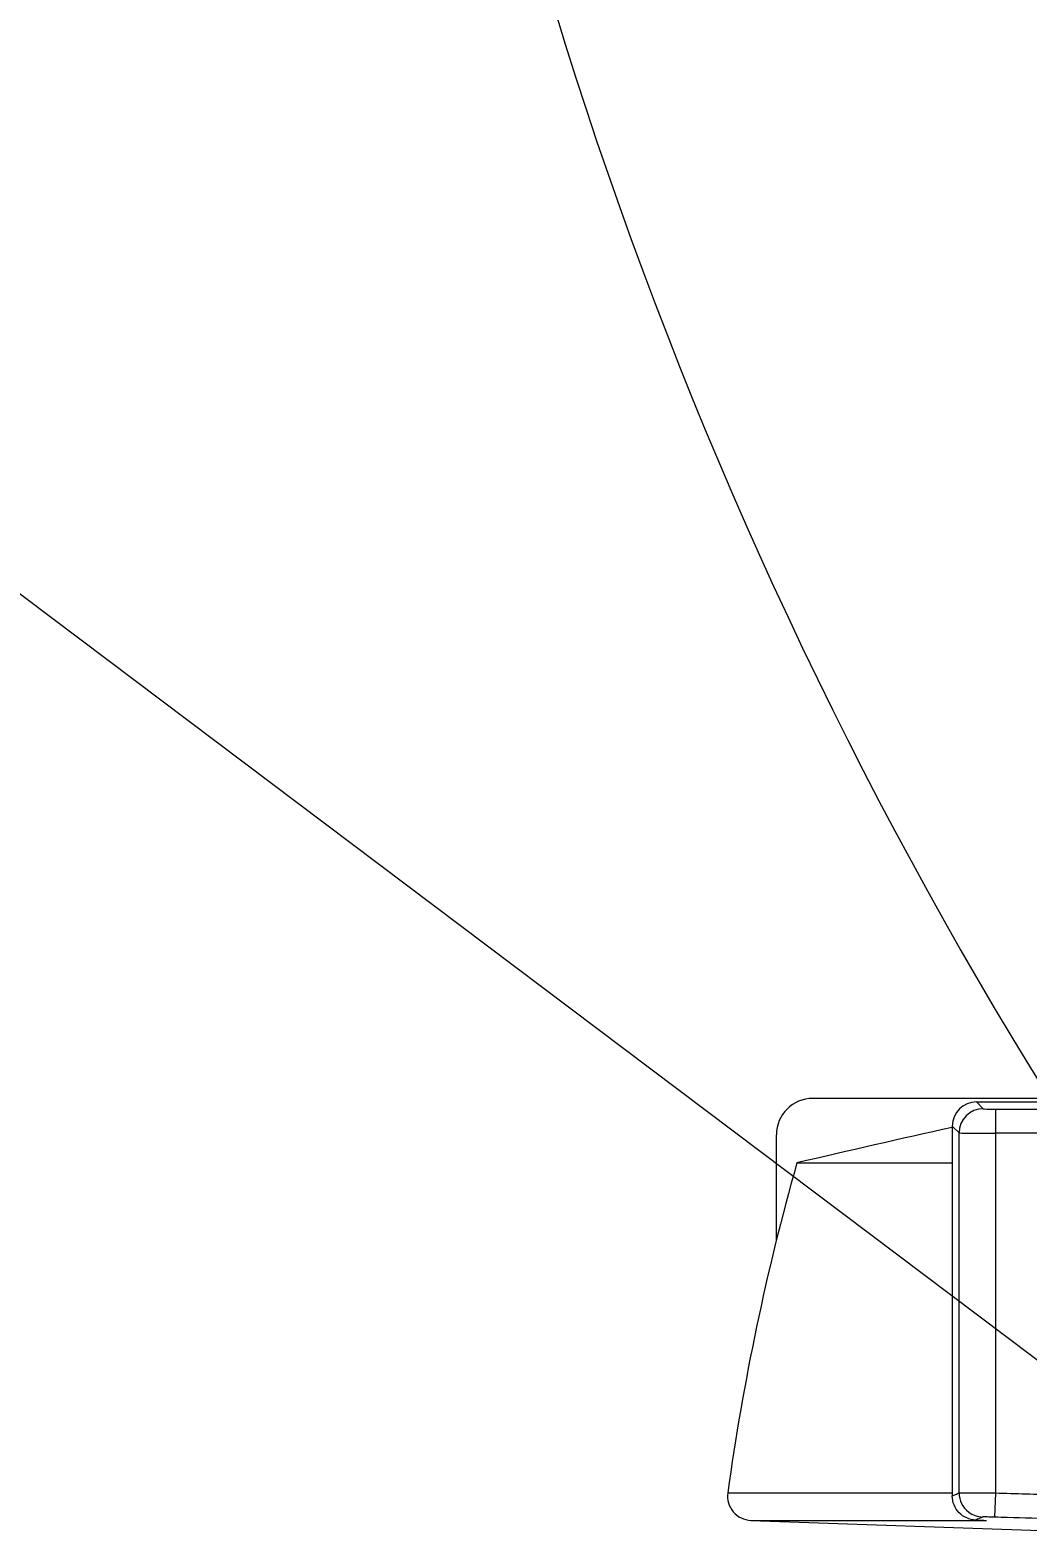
# Model space of a CAD drawing. Header units: millimetres. Extents: x 0 to 594, y 0 to 532.
# Drawn here: x 142.79 to 146.9, y 272.6 to 278.79 of the extents above; entities that cross this region are included whole.
import ezdxf
from ezdxf.lldxf.tags import DXFTag

# ---------------------------------------------------------------- set-up
doc = ezdxf.new("R2010")
doc.units = ezdxf.units.MM
for name, color, linetype, true_color in [('1', 7, 'Continuous', 0xffffff), ('10', 7, 'Continuous', 0xffffff), ('11', 7, 'Continuous', 0xffffff), ('2', 7, 'Continuous', 0xffffff)]:
    doc.layers.add(name, color=color, linetype=linetype, true_color=true_color)
doc.styles.add('iso-1', font='isocp.shx')
tags = doc.linetypes.add('DASHED', pattern=[25.72, 12.86, -12.86]).pattern_tags.tags
tags[6:7] = [DXFTag(74, 4), DXFTag(75, 0), DXFTag(340, '0'), DXFTag(46, 0.0), DXFTag(50, 0.0), DXFTag(44, 0.0), DXFTag(45, 0.0)]
tags[4:5] = [DXFTag(74, 4), DXFTag(75, 0), DXFTag(340, '0'), DXFTag(46, 0.0), DXFTag(50, 0.0), DXFTag(44, 0.0), DXFTag(45, 0.0)]
doc.dimstyles.get("Standard").update_dxf_attribs({"dimtxt": 0.18, "dimasz": 0.18, "dimexe": 0.18, "dimexo": 0.0625, "dimgap": 0.09, "dimtad": 0, "dimtih": 1, "dimtoh": 1, "dimdec": 4, "dimzin": 0, "dimdsep": 46, "dimtxsty": 'Standard', "dimcen": 0.09, "dimadec": 0, "dimazin": 0, "dimtfac": 1, "dimtdec": 4, "dimtofl": 0, "dimtmove": 0, "dimatfit": 3, "dimfxl": 1, "dimtolj": 1, "dimtzin": 0, "dimarcsym": 0})

# ---------------------------------------------------------------- blocks, each defined once
blk = doc.blocks.new('_U7')
at = {"layer": '1', "color": 250, "lineweight": 13}
for p, q in [((162.604778, 284.399195), (74.625292, 284.399195)), ((76.125292, 284.399195), (76.125292, 258.399195)), ((146.479778, 258.399195), (74.625292, 258.399195))]:
    blk.add_line(p, q, dxfattribs=at)
at = {"layer": '1', "color": 250, "lineweight": 18}
for points in [[(76.125292, 284.399195), (76.586075, 280.899197), (75.664508, 280.899193), (76.125292, 284.399195)], [(76.125292, 258.399195), (75.664508, 261.899193), (76.586075, 261.899197), (76.125292, 258.399195)]]:
    blk.add_solid(points, dxfattribs=at)
at = {"layer": '1', "color": 250, "linetype": 'Continuous', "lineweight": 18, "insert": (75.554239, 269.008142), "char_height": 3.5, "attachment_point": 7, "rotation": 90, "line_spacing_factor": 0.963855, "style": 'iso-1'}
blk.add_mtext('\\W0.6850;520', dxfattribs=at)
blk = doc.blocks.new('_U10')
at = {"layer": '1', "color": 250, "lineweight": 13}
for p, q in [((162.604778, 323.399195), (60.03289, 323.399195)), ((61.53289, 323.399195), (61.53289, 258.399195)), ((145.141402, 258.399195), (60.03289, 258.399195))]:
    blk.add_line(p, q, dxfattribs=at)
at = {"layer": '1', "color": 250, "lineweight": 18}
for points in [[(61.53289, 323.399195), (61.993674, 319.899197), (61.072106, 319.899193), (61.53289, 323.399195)], [(61.53289, 258.399195), (61.072106, 261.899193), (61.993674, 261.899197), (61.53289, 258.399195)]]:
    blk.add_solid(points, dxfattribs=at)
at = {"layer": '1', "color": 250, "linetype": 'Continuous', "lineweight": 18, "insert": (59.430587, 284.1488), "char_height": 3.5, "attachment_point": 7, "rotation": 90, "line_spacing_factor": 0.963855, "style": 'iso-1'}
blk.add_mtext('\\W0.7403;{\\H1.88x;(}1300{\\H1.88x;)}', dxfattribs=at)

msp = doc.modelspace()

# ---------------------------------------------------------------- linework, layer by layer
at = {"layer": '10', "color": 250, "linetype": 'Continuous', "lineweight": 18}
for centre, radius, start, end in [((163.10478, 284.3992), 72.5978, 295, 185), ((163.10478, 284.3992), 18.97387, 125.547541, 235.547541), ((124.25319, 281.00012), 33.5978, 185, 311.964265)]:
    msp.add_arc(centre, radius, start, end, dxfattribs=at)
at = {"layer": '11', "color": 250, "linetype": 'DASHED', "lineweight": 18}
msp.add_line((154.92211, 267.28044), (128.7668, 286.98989), dxfattribs=at)
at = {"layer": '2', "color": 250, "linetype": 'Continuous', "lineweight": 18}
for p, q in [((147.1618, 274.37217), (146.02014, 274.37217)), ((146.69599, 274.35793), (147.72904, 274.35793)), ((146.59605, 274.25799), (146.59605, 272.73039)), ((145.87024, 273.78753), (145.87024, 274.22226)), ((146.62417, 272.74291), (146.62417, 274.22987)), ((145.95478, 274.10571), (146.59602, 274.10571)), ((145.76484, 272.62908), (147.33661, 272.57419))]:
    msp.add_line(p, q, dxfattribs=at)
at = {"layer": '2', "color": 250, "linetype": 'Continuous', "lineweight": 13}
for p, q in [((146.69599, 274.35793), (146.72411, 274.32981)), ((146.77408, 274.32812), (147.44515, 274.32812)), ((146.77408, 274.32812), (146.77408, 274.22818)), ((146.62417, 274.22987), (146.59605, 274.25799)), ((146.77408, 274.22818), (146.77408, 272.74228)), ((147.44515, 274.22818), (146.77408, 274.22818)), ((145.66926, 272.74266), (146.59603, 272.74266)), ((146.77408, 272.74228), (146.77108, 272.64234)), ((145.76484, 272.62908), (146.73746, 272.62908))]:
    msp.add_line(p, q, dxfattribs=at)
at = {"layer": '2', "color": 250, "linetype": 'Continuous', "lineweight": 18}
for centre, radius, start, end in [((155.17991, 235.18403), 40, 102.391837, 103.334062), ((155.57585, 271.37899), 10, 164.176675, 172.162334), ((145.76833, 272.72902), 0.1, 172.162334, 268)]:
    msp.add_arc(centre, radius, start, end, dxfattribs=at)
for centre, major_axis, ratio, start_param, end_param in [((146.02033, 274.22208), (-0.1062, 0.1062), 0.998783, 5.4983961, 7.0679745), ((146.69611, 274.25786), (0.0708, -0.0708), 0.998783, 2.3568035, 3.9263818), ((146.72411, 272.74291), (0.04317, -0.0902), 0.999251, 4.2662758, 5.1887528)]:
    msp.add_ellipse(centre, major_axis=major_axis, ratio=ratio, start_param=start_param, end_param=end_param, dxfattribs=at)
at = {"layer": '2', "color": 250, "linetype": 'Continuous', "lineweight": 13}
for centre, major_axis, ratio, start_param, end_param in [((146.72411, 274.22987), (0.07071, 0.07071), 0.998783, 0.7860072, 2.3555855), ((146.77408, 274.32987), (0.05, 0), 0.034921, 3.1764992, 4.712389), ((146.77408, 274.22993), (0.15, 0), 0.01164, 3.1764992, 4.712389), ((146.72411, 272.74291), (0.04317, -0.0902), 0.999251, 5.1887483, 5.8064194)]:
    msp.add_ellipse(centre, major_axis=major_axis, ratio=ratio, start_param=start_param, end_param=end_param, dxfattribs=at)
for points, knots in [([(146.59605, 272.73039), (146.60072, 272.73231), (146.60539, 272.73431), (146.61476, 272.73848), (146.61946, 272.74066), (146.62417, 272.74291)], [0, 0, 0, 0, 0.4981447, 0.4981447, 1, 1, 1, 1]), ([(146.62417, 272.74291), (146.62552, 272.74313), (146.64236, 272.74318), (146.69747, 272.74295), (146.73534, 272.74266), (146.77408, 272.74228)], [0, 0, 0, 0, 0.5, 0.5, 1, 1, 1, 1]), ([(146.77108, 272.64234), (146.76549, 272.6425), (146.75981, 272.64266), (146.74925, 272.64291), (146.74421, 272.64301), (146.73547, 272.64314), (146.73165, 272.64318), (146.72571, 272.64319), (146.72352, 272.64316), (146.72161, 272.64307), (146.72121, 272.64302), (146.7211, 272.64297)], [0, 0, 0, 0, 0.2198385, 0.2198385, 0.4397082, 0.4397082, 0.6595005, 0.6595005, 0.8792043, 0.8792043, 1, 1, 1, 1]), ([(147.02395, 272.6348), (146.95732, 272.63677), (146.89068, 272.63876), (146.80639, 272.64128), (146.78874, 272.64181), (146.77108, 272.64234)], [0, 0, 0, 0, 0.7905653, 0.7905653, 1, 1, 1, 1])]:
    msp.add_open_spline(points, degree=3, knots=knots, dxfattribs=at)
at = {"layer": '2', "color": 250, "linetype": 'Continuous', "lineweight": 18}
msp.add_open_spline([(146.69292, 272.63048), (146.66738, 272.63128), (146.6422, 272.6423), (146.6063, 272.67931), (146.59605, 272.70449), (146.59605, 272.73039)], degree=3, knots=[0, 0, 0, 0, 0.5, 0.5, 1, 1, 1, 1], dxfattribs=at)
at = {"layer": '2', "color": 250, "linetype": 'Continuous', "lineweight": 13}
for points in [[(146.77408, 272.74228), (146.85836, 272.73975), (146.94264, 272.73724), (147.02692, 272.73474)], [(146.7211, 272.64297), (146.71171, 272.6385), (146.70232, 272.63432), (146.69292, 272.63048)]]:
    msp.add_open_spline(points, degree=3, dxfattribs=at)
at = {"layer": '2', "color": 250, "linetype": 'Continuous', "lineweight": 18}
msp.add_open_spline([(146.69292, 272.63048), (146.70777, 272.63001), (146.72262, 272.62955), (146.73746, 272.62908)], degree=3, dxfattribs=at)

# ---------------------------------------------------------------- dimensions: what is measured, and where the dimension line sits
at = {"layer": '1', "color": 250, "linetype": 'Continuous', "lineweight": 18}
dim = msp.add_linear_dim(base=(61.53289, 258.3992), p1=(163.10478, 323.3992), p2=(146.97978, 258.3992), angle=90, text='\\C250;{\\H1.88x;(}1300{\\H1.88x;)}', dimstyle='Standard', override={"dimtxt": 3.5, "dimasz": 3.5, "dimexe": 1.5, "dimexo": 0.5, "dimgap": 1.75, "dimtad": 1, "dimtih": 0, "dimtoh": 0, "dimdec": 1, "dimlfac": 1, "dimzin": 8, "dimdsep": 46, "dimlunit": 2, "dimpost": '', "dimtxsty": 'iso-1', "dimsah": 1, "dimse1": 0, "dimse2": 0, "dimsd1": 0, "dimsd2": 0, "dimclrd": 250, "dimclre": 250, "dimclrt": 250, "dimtm": -0.1, "dimtfac": 0.7, "dimtdec": 2, "dimtofl": 1, "dimtmove": 0, "dimatfit": 2, "dimtzin": 8, "dimlwd": 13, "dimlwe": 13}, dxfattribs=at)
dim.commit()
dim.dimension.update_dxf_attribs({"geometry": '_U10', "text_midpoint": (61.53289, 290.8992), "dimtype": 160})
dim = msp.add_linear_dim(base=(76.12529, 258.3992), p1=(163.10478, 284.3992), p2=(146.97978, 258.3992), angle=90, dimstyle='Standard', override={"dimtxt": 3.5, "dimasz": 3.5, "dimexe": 1.5, "dimexo": 0.5, "dimgap": 1.75, "dimtad": 1, "dimtih": 0, "dimtoh": 0, "dimdec": 1, "dimlfac": 20, "dimzin": 8, "dimdsep": 46, "dimlunit": 2, "dimtxsty": 'iso-1', "dimsah": 1, "dimse1": 0, "dimse2": 0, "dimsd1": 0, "dimsd2": 0, "dimclrd": 250, "dimclre": 250, "dimclrt": 250, "dimtol": 0, "dimtm": -0.1, "dimtfac": 0.7, "dimtdec": 2, "dimtofl": 1, "dimtmove": 0, "dimatfit": 2, "dimtzin": 8, "dimlwd": 13, "dimlwe": 13}, dxfattribs=at)
dim.commit()
dim.dimension.update_dxf_attribs({"geometry": '_U7', "text_midpoint": (76.12529, 271.3992), "dimtype": 160})

doc.saveas('drawing.dxf')
